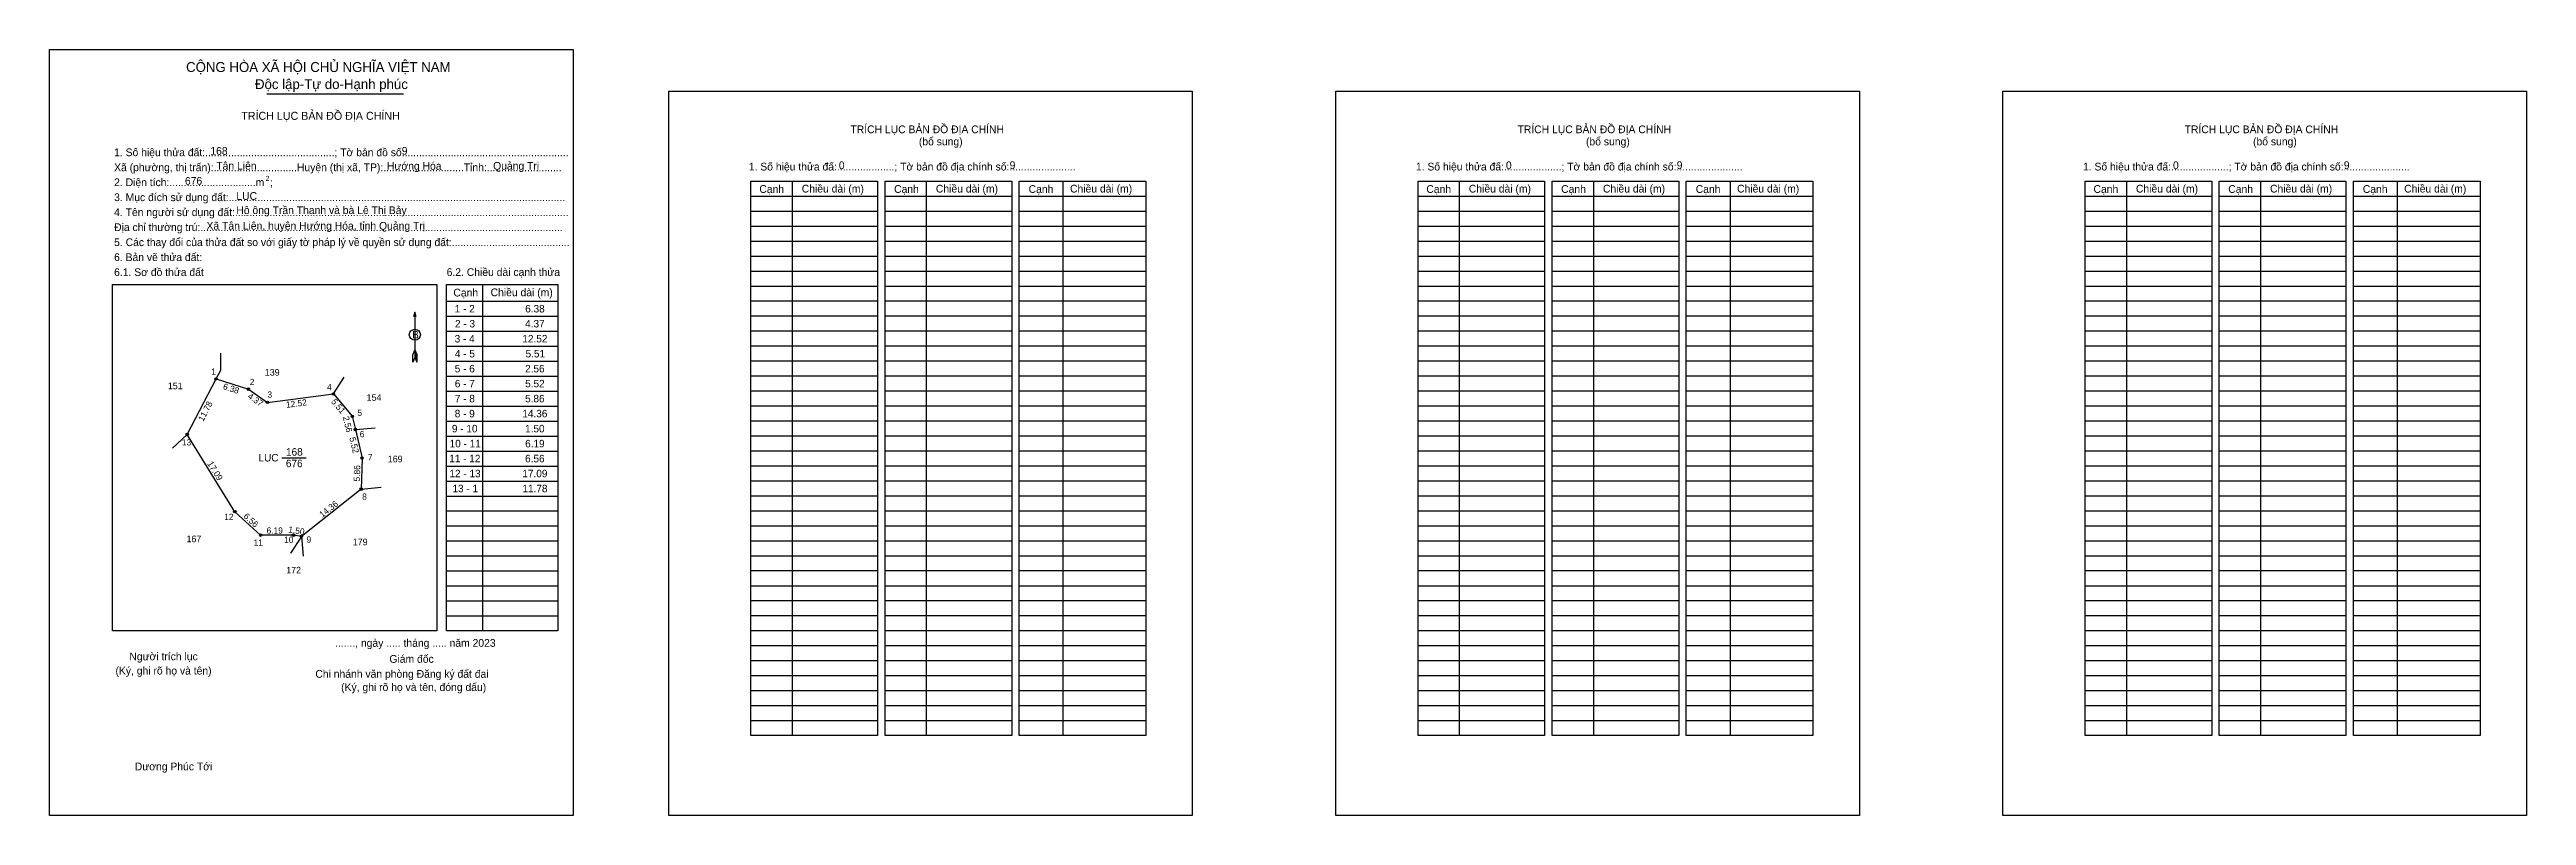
# Model space of a CAD drawing. Extents: x 548855 to 549321, y 1837569 to 1837714.
import ezdxf

# ---------------------------------------------------------------- set-up
doc = ezdxf.new("R2010")
doc.units = 0
for name, color, linetype in [('Level 1', 7, 'Continuous'), ('Level 10', 7, 'Continuous'), ('Level 11', 7, 'Continuous'), ('Level 13', 7, 'Continuous'), ('Level 2', 7, 'Continuous'), ('Level 27', 7, 'Continuous'), ('Level 49', 7, 'Continuous'), ('Level 52', 7, 'Continuous'), ('Level 6', 7, 'Continuous'), ('Level 9', 7, 'Continuous')]:
    doc.layers.add(name, color=color, linetype=linetype)

msp = doc.modelspace()

# ---------------------------------------------------------------- linework, layer by layer
at = {"layer": 'Level 1'}
for p, q in [((548854.53, 1837713.7), (548854.53, 1837713.7)), ((548971.15, 1837705.84), (548971.15, 1837705.84)), ((548994.4, 1837688.92), (548994.4, 1837584.52)), ((549019.66, 1837688.92), (549019.66, 1837584.52)), ((549045.39, 1837688.92), (549045.39, 1837584.52)), ((549120.04, 1837688.92), (549120.04, 1837584.52)), ((549145.3, 1837688.92), (549145.3, 1837584.52)), ((549171.03, 1837688.92), (549171.03, 1837584.52)), ((549245.68, 1837688.92), (549245.68, 1837584.52)), ((549270.94, 1837688.92), (549270.94, 1837584.52)), ((549296.67, 1837688.92), (549296.67, 1837584.52)), ((548986.64, 1837686.1), (549010.48, 1837686.1)), ((548986.64, 1837683.28), (549010.48, 1837683.28)), ((549011.9, 1837686.1), (549035.75, 1837686.1)), ((549011.9, 1837683.28), (549035.75, 1837683.28)), ((549037.16, 1837686.1), (549061.01, 1837686.1)), ((549037.16, 1837683.28), (549061.01, 1837683.28)), ((549112.28, 1837686.1), (549136.12, 1837686.1)), ((549112.28, 1837683.28), (549136.12, 1837683.28)), ((549137.54, 1837686.1), (549161.39, 1837686.1)), ((549137.54, 1837683.28), (549161.39, 1837683.28)), ((549162.8, 1837686.1), (549186.65, 1837686.1)), ((549162.8, 1837683.28), (549186.65, 1837683.28)), ((549237.92, 1837686.1), (549261.76, 1837686.1)), ((549237.92, 1837683.28), (549261.76, 1837683.28)), ((549263.18, 1837686.1), (549287.03, 1837686.1)), ((549263.18, 1837683.28), (549287.03, 1837683.28)), ((549288.44, 1837686.1), (549312.29, 1837686.1)), ((549288.44, 1837683.28), (549312.29, 1837683.28)), ((548986.64, 1837680.46), (549010.48, 1837680.46)), ((549011.9, 1837680.46), (549035.75, 1837680.46)), ((549037.16, 1837680.46), (549061.01, 1837680.46)), ((549112.28, 1837680.46), (549136.12, 1837680.46)), ((549137.54, 1837680.46), (549161.39, 1837680.46)), ((549162.8, 1837680.46), (549186.65, 1837680.46)), ((549237.92, 1837680.46), (549261.76, 1837680.46)), ((549263.18, 1837680.46), (549287.03, 1837680.46)), ((549288.44, 1837680.46), (549312.29, 1837680.46)), ((548986.64, 1837677.63), (549010.48, 1837677.63)), ((548986.64, 1837674.81), (549010.48, 1837674.81)), ((549011.9, 1837677.63), (549035.75, 1837677.63)), ((549011.9, 1837674.81), (549035.75, 1837674.81)), ((549037.16, 1837677.63), (549061.01, 1837677.63)), ((549037.16, 1837674.81), (549061.01, 1837674.81)), ((549112.28, 1837677.63), (549136.12, 1837677.63)), ((549112.28, 1837674.81), (549136.12, 1837674.81)), ((549137.54, 1837677.63), (549161.39, 1837677.63)), ((549137.54, 1837674.81), (549161.39, 1837674.81)), ((549162.8, 1837677.63), (549186.65, 1837677.63)), ((549162.8, 1837674.81), (549186.65, 1837674.81)), ((549237.92, 1837677.63), (549261.76, 1837677.63)), ((549237.92, 1837674.81), (549261.76, 1837674.81)), ((549263.18, 1837677.63), (549287.03, 1837677.63)), ((549263.18, 1837674.81), (549287.03, 1837674.81)), ((549288.44, 1837677.63), (549312.29, 1837677.63)), ((549288.44, 1837674.81), (549312.29, 1837674.81)), ((548866.4, 1837669.45), (548866.4, 1837669.45)), ((548936.09, 1837669.45), (548936.09, 1837604.23)), ((548986.64, 1837671.99), (549010.48, 1837671.99)), ((548986.64, 1837669.17), (549010.48, 1837669.17)), ((549011.9, 1837671.99), (549035.75, 1837671.99)), ((549011.9, 1837669.17), (549035.75, 1837669.17)), ((549037.16, 1837671.99), (549061.01, 1837671.99)), ((549037.16, 1837669.17), (549061.01, 1837669.17)), ((549112.28, 1837671.99), (549136.12, 1837671.99)), ((549112.28, 1837669.17), (549136.12, 1837669.17)), ((549137.54, 1837671.99), (549161.39, 1837671.99)), ((549137.54, 1837669.17), (549161.39, 1837669.17)), ((549162.8, 1837671.99), (549186.65, 1837671.99)), ((549162.8, 1837669.17), (549186.65, 1837669.17)), ((549237.92, 1837671.99), (549261.76, 1837671.99)), ((549237.92, 1837669.17), (549261.76, 1837669.17)), ((549263.18, 1837671.99), (549287.03, 1837671.99)), ((549263.18, 1837669.17), (549287.03, 1837669.17)), ((549288.44, 1837671.99), (549312.29, 1837671.99)), ((549288.44, 1837669.17), (549312.29, 1837669.17)), ((548923.33, 1837664.25), (548923.33, 1837655.72)), ((548929.32, 1837666.3), (548950.25, 1837666.3)), ((548986.64, 1837666.35), (549010.48, 1837666.35)), ((549011.9, 1837666.35), (549035.75, 1837666.35)), ((549037.16, 1837666.35), (549061.01, 1837666.35)), ((549112.28, 1837666.35), (549136.12, 1837666.35)), ((549137.54, 1837666.35), (549161.39, 1837666.35)), ((549162.8, 1837666.35), (549186.65, 1837666.35)), ((549237.92, 1837666.35), (549261.76, 1837666.35)), ((549263.18, 1837666.35), (549287.03, 1837666.35)), ((549288.44, 1837666.35), (549312.29, 1837666.35)), ((548929.32, 1837663.48), (548950.25, 1837663.48)), ((548929.32, 1837660.66), (548950.25, 1837660.66)), ((548986.64, 1837663.53), (549010.48, 1837663.53)), ((548986.64, 1837660.7), (549010.48, 1837660.7)), ((549011.9, 1837663.53), (549035.75, 1837663.53)), ((549011.9, 1837660.7), (549035.75, 1837660.7)), ((549037.16, 1837663.53), (549061.01, 1837663.53)), ((549037.16, 1837660.7), (549061.01, 1837660.7)), ((549112.28, 1837663.53), (549136.12, 1837663.53)), ((549112.28, 1837660.7), (549136.12, 1837660.7)), ((549137.54, 1837663.53), (549161.39, 1837663.53)), ((549137.54, 1837660.7), (549161.39, 1837660.7)), ((549162.8, 1837663.53), (549186.65, 1837663.53)), ((549162.8, 1837660.7), (549186.65, 1837660.7)), ((549237.92, 1837663.53), (549261.76, 1837663.53)), ((549237.92, 1837660.7), (549261.76, 1837660.7)), ((549263.18, 1837663.53), (549287.03, 1837663.53)), ((549263.18, 1837660.7), (549287.03, 1837660.7)), ((549288.44, 1837663.53), (549312.29, 1837663.53)), ((549288.44, 1837660.7), (549312.29, 1837660.7)), ((548922.95, 1837654.85), (548922.97, 1837656.26)), ((548923.33, 1837655.72), (548922.95, 1837654.85)), ((548923.33, 1837657.13), (548922.97, 1837656.26)), ((548923.33, 1837657.13), (548923.69, 1837656.26)), ((548923.33, 1837657.01), (548923.69, 1837656.13)), ((548923.33, 1837656.88), (548923.69, 1837656.01)), ((548923.33, 1837656.76), (548923.7, 1837655.88)), ((548923.33, 1837656.63), (548923.7, 1837655.76)), ((548923.33, 1837656.51), (548923.7, 1837655.63)), ((548923.33, 1837656.39), (548923.7, 1837655.5)), ((548923.33, 1837656.27), (548923.7, 1837655.37)), ((548923.33, 1837656.15), (548923.7, 1837655.25)), ((548923.33, 1837656.02), (548923.7, 1837655.12)), ((548923.33, 1837655.9), (548923.71, 1837655)), ((548923.33, 1837655.72), (548923.71, 1837654.85)), ((548923.71, 1837654.85), (548923.69, 1837656.26)), ((548929.32, 1837657.84), (548950.25, 1837657.84)), ((548929.32, 1837655.02), (548950.25, 1837655.02)), ((548986.64, 1837657.88), (549010.48, 1837657.88)), ((548986.64, 1837655.06), (549010.48, 1837655.06)), ((549011.9, 1837657.88), (549035.75, 1837657.88)), ((549011.9, 1837655.06), (549035.75, 1837655.06)), ((549037.16, 1837657.88), (549061.01, 1837657.88)), ((549037.16, 1837655.06), (549061.01, 1837655.06)), ((549112.28, 1837657.88), (549136.12, 1837657.88)), ((549112.28, 1837655.06), (549136.12, 1837655.06)), ((549137.54, 1837657.88), (549161.39, 1837657.88)), ((549137.54, 1837655.06), (549161.39, 1837655.06)), ((549162.8, 1837657.88), (549186.65, 1837657.88)), ((549162.8, 1837655.06), (549186.65, 1837655.06)), ((549237.92, 1837657.88), (549261.76, 1837657.88)), ((549237.92, 1837655.06), (549261.76, 1837655.06)), ((549263.18, 1837657.88), (549287.03, 1837657.88)), ((549263.18, 1837655.06), (549287.03, 1837655.06)), ((549288.44, 1837657.88), (549312.29, 1837657.88)), ((549288.44, 1837655.06), (549312.29, 1837655.06)), ((548929.32, 1837652.19), (548950.25, 1837652.19)), ((548986.64, 1837652.24), (549010.48, 1837652.24)), ((549011.9, 1837652.24), (549035.75, 1837652.24)), ((549037.16, 1837652.24), (549061.01, 1837652.24)), ((549112.28, 1837652.24), (549136.12, 1837652.24)), ((549137.54, 1837652.24), (549161.39, 1837652.24)), ((549162.8, 1837652.24), (549186.65, 1837652.24)), ((549237.92, 1837652.24), (549261.76, 1837652.24)), ((549263.18, 1837652.24), (549287.03, 1837652.24)), ((549288.44, 1837652.24), (549312.29, 1837652.24)), ((548929.32, 1837649.37), (548950.25, 1837649.37)), ((548929.32, 1837646.55), (548950.25, 1837646.55)), ((548986.64, 1837649.42), (549010.48, 1837649.42)), ((548986.64, 1837646.59), (549010.48, 1837646.59)), ((549011.9, 1837649.42), (549035.75, 1837649.42)), ((549011.9, 1837646.59), (549035.75, 1837646.59)), ((549037.16, 1837649.42), (549061.01, 1837649.42)), ((549037.16, 1837646.59), (549061.01, 1837646.59)), ((549112.28, 1837649.42), (549136.12, 1837649.42)), ((549112.28, 1837646.59), (549136.12, 1837646.59)), ((549137.54, 1837649.42), (549161.39, 1837649.42)), ((549137.54, 1837646.59), (549161.39, 1837646.59)), ((549162.8, 1837649.42), (549186.65, 1837649.42)), ((549162.8, 1837646.59), (549186.65, 1837646.59)), ((549237.92, 1837649.42), (549261.76, 1837649.42)), ((549237.92, 1837646.59), (549261.76, 1837646.59)), ((549263.18, 1837649.42), (549287.03, 1837649.42)), ((549263.18, 1837646.59), (549287.03, 1837646.59)), ((549288.44, 1837649.42), (549312.29, 1837649.42)), ((549288.44, 1837646.59), (549312.29, 1837646.59)), ((548929.32, 1837643.73), (548950.25, 1837643.73)), ((548929.32, 1837640.91), (548950.25, 1837640.91)), ((548986.64, 1837643.77), (549010.48, 1837643.77)), ((548986.64, 1837640.95), (549010.48, 1837640.95)), ((549011.9, 1837643.77), (549035.75, 1837643.77)), ((549011.9, 1837640.95), (549035.75, 1837640.95)), ((549037.16, 1837643.77), (549061.01, 1837643.77)), ((549037.16, 1837640.95), (549061.01, 1837640.95)), ((549112.28, 1837643.77), (549136.12, 1837643.77)), ((549112.28, 1837640.95), (549136.12, 1837640.95)), ((549137.54, 1837643.77), (549161.39, 1837643.77)), ((549137.54, 1837640.95), (549161.39, 1837640.95)), ((549162.8, 1837643.77), (549186.65, 1837643.77)), ((549162.8, 1837640.95), (549186.65, 1837640.95)), ((549237.92, 1837643.77), (549261.76, 1837643.77)), ((549237.92, 1837640.95), (549261.76, 1837640.95)), ((549263.18, 1837643.77), (549287.03, 1837643.77)), ((549263.18, 1837640.95), (549287.03, 1837640.95)), ((549288.44, 1837643.77), (549312.29, 1837643.77)), ((549288.44, 1837640.95), (549312.29, 1837640.95)), ((548929.32, 1837638.09), (548950.25, 1837638.09)), ((548986.64, 1837638.13), (549010.48, 1837638.13)), ((549011.9, 1837638.13), (549035.75, 1837638.13)), ((549037.16, 1837638.13), (549061.01, 1837638.13)), ((549112.28, 1837638.13), (549136.12, 1837638.13)), ((549137.54, 1837638.13), (549161.39, 1837638.13)), ((549162.8, 1837638.13), (549186.65, 1837638.13)), ((549237.92, 1837638.13), (549261.76, 1837638.13)), ((549263.18, 1837638.13), (549287.03, 1837638.13)), ((549288.44, 1837638.13), (549312.29, 1837638.13)), ((548929.32, 1837635.26), (548950.25, 1837635.26)), ((548929.32, 1837632.44), (548950.25, 1837632.44)), ((548986.64, 1837635.31), (549010.48, 1837635.31)), ((548986.64, 1837632.49), (549010.48, 1837632.49)), ((549011.9, 1837635.31), (549035.75, 1837635.31)), ((549011.9, 1837632.49), (549035.75, 1837632.49)), ((549037.16, 1837635.31), (549061.01, 1837635.31)), ((549037.16, 1837632.49), (549061.01, 1837632.49)), ((549112.28, 1837635.31), (549136.12, 1837635.31)), ((549112.28, 1837632.49), (549136.12, 1837632.49)), ((549137.54, 1837635.31), (549161.39, 1837635.31)), ((549137.54, 1837632.49), (549161.39, 1837632.49)), ((549162.8, 1837635.31), (549186.65, 1837635.31)), ((549162.8, 1837632.49), (549186.65, 1837632.49)), ((549237.92, 1837635.31), (549261.76, 1837635.31)), ((549237.92, 1837632.49), (549261.76, 1837632.49)), ((549263.18, 1837635.31), (549287.03, 1837635.31)), ((549263.18, 1837632.49), (549287.03, 1837632.49)), ((549288.44, 1837635.31), (549312.29, 1837635.31)), ((549288.44, 1837632.49), (549312.29, 1837632.49)), ((548929.32, 1837629.62), (548950.25, 1837629.62)), ((548929.32, 1837626.8), (548950.25, 1837626.8)), ((548986.64, 1837629.66), (549010.48, 1837629.66)), ((548986.64, 1837626.84), (549010.48, 1837626.84)), ((549011.9, 1837629.66), (549035.75, 1837629.66)), ((549011.9, 1837626.84), (549035.75, 1837626.84)), ((549037.16, 1837629.66), (549061.01, 1837629.66)), ((549037.16, 1837626.84), (549061.01, 1837626.84)), ((549112.28, 1837629.66), (549136.12, 1837629.66)), ((549112.28, 1837626.84), (549136.12, 1837626.84)), ((549137.54, 1837629.66), (549161.39, 1837629.66)), ((549137.54, 1837626.84), (549161.39, 1837626.84)), ((549162.8, 1837629.66), (549186.65, 1837629.66)), ((549162.8, 1837626.84), (549186.65, 1837626.84)), ((549237.92, 1837629.66), (549261.76, 1837629.66)), ((549237.92, 1837626.84), (549261.76, 1837626.84)), ((549263.18, 1837629.66), (549287.03, 1837629.66)), ((549263.18, 1837626.84), (549287.03, 1837626.84)), ((549288.44, 1837629.66), (549312.29, 1837629.66)), ((549288.44, 1837626.84), (549312.29, 1837626.84)), ((548929.32, 1837623.98), (548950.25, 1837623.98)), ((548986.64, 1837624.02), (549010.48, 1837624.02)), ((549011.9, 1837624.02), (549035.75, 1837624.02)), ((549037.16, 1837624.02), (549061.01, 1837624.02)), ((549112.28, 1837624.02), (549136.12, 1837624.02)), ((549137.54, 1837624.02), (549161.39, 1837624.02)), ((549162.8, 1837624.02), (549186.65, 1837624.02)), ((549237.92, 1837624.02), (549261.76, 1837624.02)), ((549263.18, 1837624.02), (549287.03, 1837624.02)), ((549288.44, 1837624.02), (549312.29, 1837624.02)), ((548929.32, 1837621.16), (548950.25, 1837621.16)), ((548929.32, 1837618.33), (548950.25, 1837618.33)), ((548986.64, 1837621.2), (549010.48, 1837621.2)), ((548986.64, 1837618.38), (549010.48, 1837618.38)), ((549011.9, 1837621.2), (549035.75, 1837621.2)), ((549011.9, 1837618.38), (549035.75, 1837618.38)), ((549037.16, 1837621.2), (549061.01, 1837621.2)), ((549037.16, 1837618.38), (549061.01, 1837618.38)), ((549112.28, 1837621.2), (549136.12, 1837621.2)), ((549112.28, 1837618.38), (549136.12, 1837618.38)), ((549137.54, 1837621.2), (549161.39, 1837621.2)), ((549137.54, 1837618.38), (549161.39, 1837618.38)), ((549162.8, 1837621.2), (549186.65, 1837621.2)), ((549162.8, 1837618.38), (549186.65, 1837618.38)), ((549237.92, 1837621.2), (549261.76, 1837621.2)), ((549237.92, 1837618.38), (549261.76, 1837618.38)), ((549263.18, 1837621.2), (549287.03, 1837621.2)), ((549263.18, 1837618.38), (549287.03, 1837618.38)), ((549288.44, 1837621.2), (549312.29, 1837621.2)), ((549288.44, 1837618.38), (549312.29, 1837618.38)), ((548929.32, 1837615.51), (548950.25, 1837615.51)), ((548929.32, 1837612.69), (548950.25, 1837612.69)), ((548986.64, 1837615.56), (549010.48, 1837615.56)), ((548986.64, 1837612.73), (549010.48, 1837612.73)), ((549011.9, 1837615.56), (549035.75, 1837615.56)), ((549011.9, 1837612.73), (549035.75, 1837612.73)), ((549037.16, 1837615.56), (549061.01, 1837615.56)), ((549037.16, 1837612.73), (549061.01, 1837612.73)), ((549112.28, 1837615.56), (549136.12, 1837615.56)), ((549112.28, 1837612.73), (549136.12, 1837612.73)), ((549137.54, 1837615.56), (549161.39, 1837615.56)), ((549137.54, 1837612.73), (549161.39, 1837612.73)), ((549162.8, 1837615.56), (549186.65, 1837615.56)), ((549162.8, 1837612.73), (549186.65, 1837612.73)), ((549237.92, 1837615.56), (549261.76, 1837615.56)), ((549237.92, 1837612.73), (549261.76, 1837612.73)), ((549263.18, 1837615.56), (549287.03, 1837615.56)), ((549263.18, 1837612.73), (549287.03, 1837612.73)), ((549288.44, 1837615.56), (549312.29, 1837615.56)), ((549288.44, 1837612.73), (549312.29, 1837612.73)), ((548929.32, 1837609.87), (548950.25, 1837609.87)), ((548986.64, 1837609.91), (549010.48, 1837609.91)), ((549011.9, 1837609.91), (549035.75, 1837609.91)), ((549037.16, 1837609.91), (549061.01, 1837609.91)), ((549112.28, 1837609.91), (549136.12, 1837609.91)), ((549137.54, 1837609.91), (549161.39, 1837609.91)), ((549162.8, 1837609.91), (549186.65, 1837609.91)), ((549237.92, 1837609.91), (549261.76, 1837609.91)), ((549263.18, 1837609.91), (549287.03, 1837609.91)), ((549288.44, 1837609.91), (549312.29, 1837609.91)), ((548927.44, 1837604.23), (548927.44, 1837604.23)), ((548929.32, 1837607.05), (548950.25, 1837607.05)), ((548986.64, 1837607.09), (549010.48, 1837607.09)), ((548986.64, 1837604.27), (549010.48, 1837604.27)), ((549011.9, 1837607.09), (549035.75, 1837607.09)), ((549011.9, 1837604.27), (549035.75, 1837604.27)), ((549037.16, 1837607.09), (549061.01, 1837607.09)), ((549037.16, 1837604.27), (549061.01, 1837604.27)), ((549112.28, 1837607.09), (549136.12, 1837607.09)), ((549112.28, 1837604.27), (549136.12, 1837604.27)), ((549137.54, 1837607.09), (549161.39, 1837607.09)), ((549137.54, 1837604.27), (549161.39, 1837604.27)), ((549162.8, 1837607.09), (549186.65, 1837607.09)), ((549162.8, 1837604.27), (549186.65, 1837604.27)), ((549237.92, 1837607.09), (549261.76, 1837607.09)), ((549237.92, 1837604.27), (549261.76, 1837604.27)), ((549263.18, 1837607.09), (549287.03, 1837607.09)), ((549263.18, 1837604.27), (549287.03, 1837604.27)), ((549288.44, 1837607.09), (549312.29, 1837607.09)), ((549288.44, 1837604.27), (549312.29, 1837604.27)), ((548986.64, 1837601.45), (549010.48, 1837601.45)), ((548986.64, 1837598.63), (549010.48, 1837598.63)), ((549011.9, 1837601.45), (549035.75, 1837601.45)), ((549011.9, 1837598.63), (549035.75, 1837598.63)), ((549037.16, 1837601.45), (549061.01, 1837601.45)), ((549037.16, 1837598.63), (549061.01, 1837598.63)), ((549112.28, 1837601.45), (549136.12, 1837601.45)), ((549112.28, 1837598.63), (549136.12, 1837598.63)), ((549137.54, 1837601.45), (549161.39, 1837601.45)), ((549137.54, 1837598.63), (549161.39, 1837598.63)), ((549162.8, 1837601.45), (549186.65, 1837601.45)), ((549162.8, 1837598.63), (549186.65, 1837598.63)), ((549237.92, 1837601.45), (549261.76, 1837601.45)), ((549237.92, 1837598.63), (549261.76, 1837598.63)), ((549263.18, 1837601.45), (549287.03, 1837601.45)), ((549263.18, 1837598.63), (549287.03, 1837598.63)), ((549288.44, 1837601.45), (549312.29, 1837601.45)), ((549288.44, 1837598.63), (549312.29, 1837598.63)), ((548986.64, 1837595.8), (549010.48, 1837595.8)), ((549011.9, 1837595.8), (549035.75, 1837595.8)), ((549037.16, 1837595.8), (549061.01, 1837595.8)), ((549112.28, 1837595.8), (549136.12, 1837595.8)), ((549137.54, 1837595.8), (549161.39, 1837595.8)), ((549162.8, 1837595.8), (549186.65, 1837595.8)), ((549237.92, 1837595.8), (549261.76, 1837595.8)), ((549263.18, 1837595.8), (549287.03, 1837595.8)), ((549288.44, 1837595.8), (549312.29, 1837595.8)), ((548986.64, 1837592.98), (549010.48, 1837592.98)), ((548986.64, 1837590.16), (549010.48, 1837590.16)), ((549011.9, 1837592.98), (549035.75, 1837592.98)), ((549011.9, 1837590.16), (549035.75, 1837590.16)), ((549037.16, 1837592.98), (549061.01, 1837592.98)), ((549037.16, 1837590.16), (549061.01, 1837590.16)), ((549112.28, 1837592.98), (549136.12, 1837592.98)), ((549112.28, 1837590.16), (549136.12, 1837590.16)), ((549137.54, 1837592.98), (549161.39, 1837592.98)), ((549137.54, 1837590.16), (549161.39, 1837590.16)), ((549162.8, 1837592.98), (549186.65, 1837592.98)), ((549162.8, 1837590.16), (549186.65, 1837590.16)), ((549237.92, 1837592.98), (549261.76, 1837592.98)), ((549237.92, 1837590.16), (549261.76, 1837590.16)), ((549263.18, 1837592.98), (549287.03, 1837592.98)), ((549263.18, 1837590.16), (549287.03, 1837590.16)), ((549288.44, 1837592.98), (549312.29, 1837592.98)), ((549288.44, 1837590.16), (549312.29, 1837590.16)), ((548986.64, 1837587.34), (549010.48, 1837587.34)), ((549011.9, 1837587.34), (549035.75, 1837587.34)), ((549037.16, 1837587.34), (549061.01, 1837587.34)), ((549112.28, 1837587.34), (549136.12, 1837587.34)), ((549137.54, 1837587.34), (549161.39, 1837587.34)), ((549162.8, 1837587.34), (549186.65, 1837587.34)), ((549237.92, 1837587.34), (549261.76, 1837587.34)), ((549263.18, 1837587.34), (549287.03, 1837587.34)), ((549288.44, 1837587.34), (549312.29, 1837587.34)), ((548953.13, 1837569.46), (548953.13, 1837569.46)), ((549069.75, 1837569.46), (549069.75, 1837569.46))]:
    msp.add_line(p, q, dxfattribs=at)
for points in [[(548986.64, 1837688.92), (549010.48, 1837688.92), (549010.48, 1837584.52), (548986.64, 1837584.52)], [(549011.9, 1837688.92), (549035.75, 1837688.92), (549035.75, 1837584.52), (549011.9, 1837584.52)], [(549037.16, 1837688.92), (549061.01, 1837688.92), (549061.01, 1837584.52), (549037.16, 1837584.52)], [(549112.28, 1837688.92), (549136.12, 1837688.92), (549136.12, 1837584.52), (549112.28, 1837584.52)], [(549137.54, 1837688.92), (549161.39, 1837688.92), (549161.39, 1837584.52), (549137.54, 1837584.52)], [(549162.8, 1837688.92), (549186.65, 1837688.92), (549186.65, 1837584.52), (549162.8, 1837584.52)], [(549237.92, 1837688.92), (549261.76, 1837688.92), (549261.76, 1837584.52), (549237.92, 1837584.52)], [(549263.18, 1837688.92), (549287.03, 1837688.92), (549287.03, 1837584.52), (549263.18, 1837584.52)], [(549288.44, 1837688.92), (549312.29, 1837688.92), (549312.29, 1837584.52), (549288.44, 1837584.52)], [(548866.4, 1837669.45), (548927.44, 1837669.45), (548927.44, 1837604.23), (548866.4, 1837604.23)], [(548929.32, 1837669.45), (548950.25, 1837669.45), (548950.25, 1837604.23), (548929.32, 1837604.23)]]:
    msp.add_lwpolyline(points, close=True, dxfattribs=at)
msp.add_lwpolyline([(548923.57, 1837663.35), (548923.33, 1837664.25), (548923.09, 1837663.35)], dxfattribs=at)
msp.add_circle((548923.33, 1837659.99), 1.04, dxfattribs=at)
at = {"layer": 'Level 10'}
msp.add_lwpolyline([(548894.28, 1837622.26), (548889.42, 1837626.67), (548880.46, 1837641.22), (548885.89, 1837651.67), (548891.97, 1837649.74), (548895.57, 1837647.26), (548907.99, 1837648.84), (548911.54, 1837644.63), (548912.12, 1837642.14), (548913.38, 1837636.76), (548913.23, 1837630.9), (548901.95, 1837622.01), (548900.47, 1837622.24)], close=True, dxfattribs=at)
at = {"layer": 'Level 11'}
for centre in [(548885.89, 1837651.67), (548891.97, 1837649.74), (548895.57, 1837647.26), (548907.99, 1837648.84), (548880.46, 1837641.22), (548911.54, 1837644.63), (548912.12, 1837642.14), (548913.38, 1837636.76), (548913.23, 1837630.9), (548889.42, 1837626.67), (548894.28, 1837622.26), (548894.28, 1837622.26), (548900.47, 1837622.24), (548901.95, 1837622.01)]:
    msp.add_circle(centre, 0.235, dxfattribs=at)
at = {"layer": 'Level 13'}
msp.add_line((548895.44, 1837705.37), (548921.18, 1837705.37), dxfattribs=at)
msp.add_lwpolyline([(548885.89, 1837651.67), (548886.76, 1837653.34), (548886.78, 1837656.5)], dxfattribs=at)
at = {"layer": 'Level 2'}
for points in [[(548854.53, 1837713.71), (548953.13, 1837713.71), (548953.13, 1837569.46), (548854.53, 1837569.46)], [(548971.15, 1837705.84), (549069.75, 1837705.84), (549069.75, 1837569.46), (548971.15, 1837569.46)], [(549096.79, 1837705.84), (549195.39, 1837705.84), (549195.39, 1837569.46), (549096.79, 1837569.46)], [(549222.43, 1837705.84), (549321.03, 1837705.84), (549321.03, 1837569.46), (549222.43, 1837569.46)]]:
    msp.add_lwpolyline(points, close=True, dxfattribs=at)
at = {"layer": 'Level 27'}
for p, q in [((548907.99, 1837648.84), (548910.04, 1837651.99)), ((548880.46, 1837641.22), (548877.7, 1837638.66)), ((548912.12, 1837642.14), (548915.87, 1837642.49)), ((548913.23, 1837630.9), (548916.97, 1837631.28)), ((548901.95, 1837622.01), (548899.9, 1837618.86)), ((548901.95, 1837622.01), (548902.28, 1837618.26))]:
    msp.add_line(p, q, dxfattribs=at)
at = {"layer": 'Level 9'}
msp.add_line((548898.26, 1837636.84), (548902.87, 1837636.84), dxfattribs=at)

# ---------------------------------------------------------------- texts
at = {"layer": 'Level 1'}
for s, height, p in [('TRÍCH LỤC BẢN ĐỒ ĐỊA CHÍNH', 1.505, (548890.64, 1837700.47)), ('TRÍCH LỤC BẢN ĐỒ ĐỊA CHÍNH', 1.4579, (549005.37, 1837697.95)), ('(bổ sung)', 1.458, (549018.26, 1837695.66)), ('TRÍCH LỤC BẢN ĐỒ ĐỊA CHÍNH', 1.4579, (549131.01, 1837697.95)), ('(bổ sung)', 1.458, (549143.91, 1837695.66)), ('TRÍCH LỤC BẢN ĐỒ ĐỊA CHÍNH', 1.4579, (549256.65, 1837697.95)), ('(bổ sung)', 1.458, (549269.54, 1837695.66)), ('Xã (phường, thị trấn):.............................Huyện (thị xã, TP):............................Tỉnh:..........................', 1.45789, (548866.69, 1837690.8)), ('1. Số hiệu thửa đất:.............................................; Tờ bản đồ số:.........................................................', 1.45789, (548866.69, 1837693.62)), ('1. Số hiệu thửa đấ:....................; Tờ bản đồ địa chính số:.......................', 1.4579, (548986.23, 1837690.93)), ('1. Số hiệu thửa đấ:....................; Tờ bản đồ địa chính số:.......................', 1.4579, (549111.87, 1837690.93)), ('1. Số hiệu thửa đấ:....................; Tờ bản đồ địa chính số:.......................', 1.4579, (549237.51, 1837690.93)), ('2. Diện tích:..............................m  ;', 1.4579, (548866.69, 1837687.98)), ('2', 0.941, (548895.23, 1837688.97)), ('Cạnh', 1.458, (548988.21, 1837686.71)), ('Chiều dài (m)', 1.4579, (548996.2, 1837686.78)), ('Cạnh', 1.458, (549013.59, 1837686.71)), ('Chiều dài (m)', 1.4579, (549021.46, 1837686.78)), ('Cạnh', 1.458, (549038.93, 1837686.71)), ('Chiều dài (m)', 1.4579, (549046.73, 1837686.78)), ('Cạnh', 1.458, (549113.84, 1837686.71)), ('Chiều dài (m)', 1.4579, (549121.84, 1837686.78)), ('Cạnh', 1.458, (549139.23, 1837686.71)), ('Chiều dài (m)', 1.4579, (549147.1, 1837686.78)), ('Cạnh', 1.458, (549164.57, 1837686.71)), ('Chiều dài (m)', 1.4579, (549172.36, 1837686.78)), ('Cạnh', 1.458, (549239.49, 1837686.71)), ('Chiều dài (m)', 1.4579, (549247.48, 1837686.78)), ('Cạnh', 1.458, (549264.87, 1837686.71)), ('Chiều dài (m)', 1.4579, (549272.74, 1837686.78)), ('Cạnh', 1.458, (549290.21, 1837686.71)), ('Chiều dài (m)', 1.4579, (549298, 1837686.78)), ('4. Tên người sử dụng đất:....................................................................................................................', 1.45789, (548866.69, 1837682.34)), ('3. Mục đích sử dụng đất:.....................................................................................................................', 1.45789, (548866.69, 1837685.16)), ('Địa chỉ thường trú:..............................................................................................................................', 1.45789, (548866.69, 1837679.52)), ('5. Các thay đổi của thửa đất so với giấy tờ pháp lý về quyền sử dụng đất:.........................................', 1.45789, (548866.69, 1837676.69)), ('6. Bản vẽ thửa đất:', 1.4579, (548866.69, 1837673.87)), ('6.1. Sơ đồ thửa đất', 1.4579, (548866.69, 1837671.05)), ('6.2. Chiều dài cạnh thửa', 1.4579, (548929.32, 1837671.06)), ('Cạnh', 1.458, (548930.59, 1837667.2)), ('Chiều dài (m)', 1.4579, (548937.6, 1837667.25)), ('B', 1.41, (548922.81, 1837659.3)), ('151', 1.25, (548876.81, 1837649.74)), ('139', 1.25, (548895.07, 1837652.3)), ('154', 1.25, (548914.24, 1837647.55)), ('169', 1.25, (548918.23, 1837635.97)), ('167', 1.25, (548880.32, 1837620.92)), ('179', 1.25, (548911.64, 1837620.35)), ('172', 1.25, (548899.1, 1837615.03)), ('Người trích lục', 1.4579, (548869.56, 1837598.68)), ('......., ngày ..... tháng ..... năm 2023', 1.4579, (548908.3, 1837601.22)), ('Giám đốc', 1.458, (548918.54, 1837598.21)), ('(Ký, ghi rõ họ và tên)', 1.4579, (548866.95, 1837596)), ('Chi nhánh văn phòng Đăng ký đất đai', 1.4579, (548904.59, 1837595.39)), ('(Ký, ghi rõ họ và tên, đóng dấu)', 1.4579, (548909.45, 1837592.89)), ('Dương Phúc Tới', 1.4579, (548870.59, 1837577.95))]:
    msp.add_text(s, height=height, dxfattribs=at).set_placement(p)
at = {"layer": 'Level 13'}
for s, height, p in [('CỘNG HÒA XÃ HỘI CHỦ NGHĨA VIỆT NAM', 1.8623, (548880.24, 1837709.48)), ('Độc lập-Tự do-Hạnh phúc', 1.8623, (548893.22, 1837706.26)), ('LUC', 1.411, (548893.88, 1837636.13)), ('676', 1.411, (548899.04, 1837635.05)), ('168', 1.411, (548899.06, 1837637.22))]:
    msp.add_text(s, height=height, dxfattribs=at).set_placement(p)
at = {"layer": 'Level 49'}
for s, rotation, p in [('6.38', 342.3888, (548887.09, 1837649.76)), ('11.78', 62.5428, (548883.48, 1837643.57)), ('4.37', 325.4375, (548891.72, 1837648.14)), ('12.52', 7.2499, (548899.14, 1837646.21)), ('5.51', 310.1386, (548907.49, 1837647.33)), ('2.56', 283.1593, (548909.75, 1837644.5)), ('5.52', 283.1593, (548910.99, 1837640.56)), ('17.09', 301.6251, (548884.18, 1837635.73)), ('5.86', 88.5337, (548912.98, 1837632.35)), ('6.56', 317.7792, (548890.94, 1837625.67)), ('14.36', 38.2424, (548905.91, 1837625.49)), ('6.19', 359.8149, (548895.41, 1837622.54)), ('1.50', 351.1666, (548899.43, 1837622.76))]:
    msp.add_text(s, height=1.176, rotation=rotation, dxfattribs=at).set_placement(p)
at = {"layer": 'Level 52'}
for s, p in [('1 - 2', (548930.84, 1837664.19)), ('6.38', (548944.11, 1837664.19)), ('3 - 4', (548930.83, 1837658.54)), ('2 - 3', (548930.89, 1837661.37)), ('12.52', (548943.58, 1837658.54)), ('4.37', (548944.1, 1837661.37)), ('4 - 5', (548930.87, 1837655.72)), ('5 - 6', (548930.84, 1837652.9)), ('2.56', (548944.09, 1837652.9)), ('5.51', (548944.18, 1837655.72)), ('6 - 7', (548930.85, 1837650.08)), ('5.52', (548944.1, 1837650.08)), ('8 - 9', (548930.84, 1837644.44)), ('7 - 8', (548930.86, 1837647.26)), ('14.36', (548943.57, 1837644.44)), ('5.86', (548944.09, 1837647.26)), ('9 - 10', (548930.31, 1837641.61)), ('1.50', (548944.09, 1837641.61)), ('11 - 12', (548929.8, 1837635.97)), ('10 - 11', (548929.88, 1837638.79)), ('6.19', (548944.1, 1837638.79)), ('6.56', (548944.09, 1837635.97)), ('12 - 13', (548929.84, 1837633.15)), ('13 - 1', (548930.41, 1837630.33)), ('17.09', (548943.58, 1837633.15)), ('11.78', (548943.59, 1837630.33))]:
    msp.add_text(s, height=1.411, dxfattribs=at).set_placement(p)
at = {"layer": 'Level 6'}
for s, height, p in [('168', 1.458, (548884.81, 1837693.88)), ('Tân Liên', 1.458, (548885.93, 1837691.08)), ('Hướng Hóa', 1.458, (548918.08, 1837691.06)), ('9', 1.46, (548920.85, 1837693.9)), ('Quảng Trị', 1.458, (548938.07, 1837691.07)), ('0', 1.46, (549003.18, 1837691.18)), ('9', 1.46, (549035.35, 1837691.19)), ('0', 1.46, (549128.82, 1837691.18)), ('9', 1.46, (549160.99, 1837691.19)), ('0', 1.46, (549254.46, 1837691.18)), ('9', 1.46, (549286.63, 1837691.19)), ('676', 1.458, (548880.02, 1837688.24)), ('LUC', 1.458, (548889.71, 1837685.4)), ('Hộ ông Trần Thanh và bà Lê Thị Bảy', 1.4579, (548889.71, 1837682.72)), ('Xã Tân Liên, huyện Hướng Hóa, tỉnh Quảng Trị', 1.4579, (548884.09, 1837679.78))]:
    msp.add_text(s, height=height, dxfattribs=at).set_placement(p)
at = {"layer": 'Level 9'}
for s, height, p in [('1', 1.18, (548884.99, 1837652.47)), ('2', 1.18, (548892.23, 1837650.5)), ('4', 1.18, (548906.79, 1837649.53)), ('3', 1.18, (548895.56, 1837648.13)), ('5', 1.18, (548912.51, 1837644.72)), ('6', 1.18, (548912.94, 1837640.67)), ('13', 1.176, (548879.46, 1837639.14)), ('7', 1.18, (548914.48, 1837636.33)), ('8', 1.18, (548913.41, 1837628.92)), ('12', 1.176, (548887.43, 1837625.12)), ('10', 1.176, (548898.71, 1837620.79)), ('9', 1.18, (548902.93, 1837620.83)), ('11', 1.176, (548892.97, 1837620.27))]:
    msp.add_text(s, height=height, dxfattribs=at).set_placement(p)

doc.saveas('drawing.dxf')
